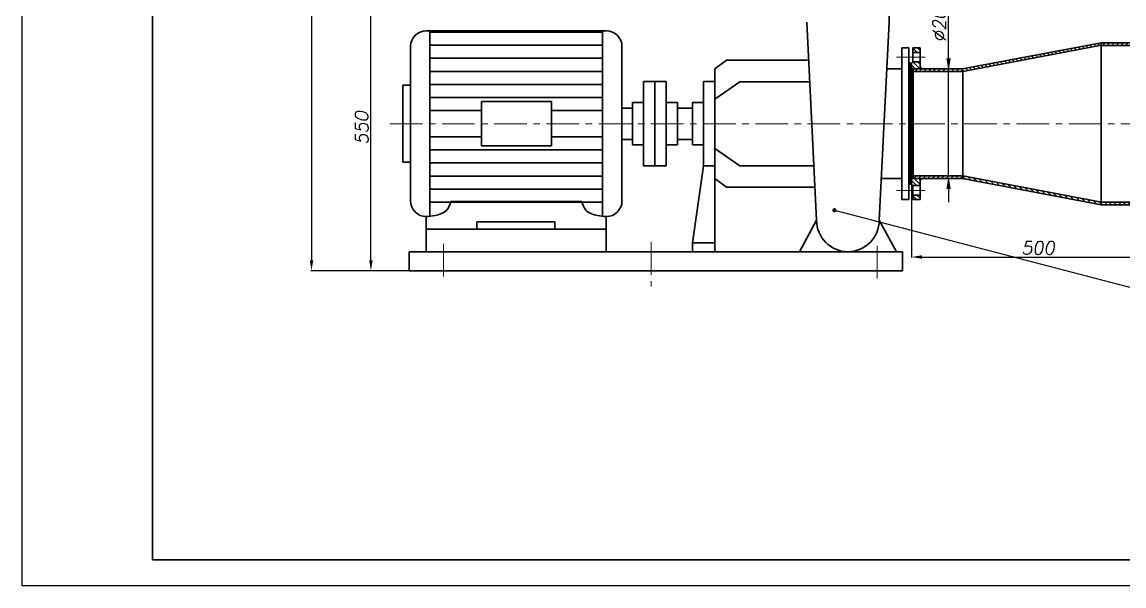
# Model space of a CAD drawing. Header units: inches. Extents: x 41 to 5981, y 0 to 8400.
# Drawn here: x 41 to 2151, y 0 to 1079 of the extents above; entities that cross this region are included whole.
import ezdxf

# ---------------------------------------------------------------- set-up
doc = ezdxf.new("R2010")
doc.units = ezdxf.units.IN
doc.header["$LTSCALE"] = 50
doc.header["$MEASUREMENT"] = 0
doc.linetypes.add('CENTER', pattern=[2, 1.25, -0.25, 0.25, -0.25])
doc.layers.get('0').update_dxf_attribs({"plot": 0})
for name, color, linetype, lineweight in [('Dam', 2, 'Continuous', 30), ('kthuoc', 3, 'Continuous', 13), ('Tam', 1, 'CENTER', 13)]:
    doc.layers.add(name, color=color, linetype=linetype, lineweight=lineweight)
doc.styles.add('chu2.5', font='txt.shx', dxfattribs={"oblique": 10, "height": 25})
doc.dimstyles.new('Copy of kichthuoc2.5', dxfattribs={"dimtxt": 25, "dimasz": 25, "dimexe": 4, "dimexo": 0, "dimgap": 5, "dimtad": 1, "dimdec": 0, "dimzin": 0, "dimdsep": 46, "dimtxsty": 'chu2.5', "dimcen": 5, "dimclrd": 256, "dimclre": 256, "dimclrt": 256, "dimadec": 0, "dimazin": 0, "dimtfac": 1, "dimtdec": 0, "dimtmove": 0, "dimatfit": 0, "dimfxl": 0, "dimtolj": 1, "dimtzin": 0, "dimarcsym": 0})
doc.dimstyles.new('kichthuoc2.5', dxfattribs={"dimtxt": 25, "dimasz": 20, "dimexe": 1, "dimexo": 0, "dimgap": 5, "dimtad": 1, "dimtoh": 1, "dimdec": 0, "dimzin": 0, "dimdsep": 46, "dimtxsty": 'chu2.5', "dimcen": 5, "dimclrd": 256, "dimclre": 256, "dimclrt": 256, "dimadec": 0, "dimazin": 0, "dimtfac": 1, "dimtdec": 0, "dimtmove": 0, "dimatfit": 0, "dimfxl": 0, "dimtolj": 1, "dimtzin": 0, "dimarcsym": 0})
pattern_1 = [(135, (-230.6606, -6.728), (-4.419417, -4.419417), [])]
pattern_2 = [(45, (-230.6606, -6.728), (-4.419417, 4.419417), [])]

# ---------------------------------------------------------------- blocks, each defined once
blk = doc.blocks.new('*D18')
at = {"layer": 'DEFPOINTS', "color": 0}
for p in [(1531.5, 7993.5), (595.6, 603.3), (745.3, 603.3)]:
    blk.add_point(p, dxfattribs=at)
at = {"layer": 'kthuoc', "lineweight": -2}
for p, q in [((1531.5, 7993.5), (594.6, 7993.5)), ((595.6, 7973.5), (595.6, 623.3)), ((745.3, 603.3), (594.6, 603.3))]:
    blk.add_line(p, q, dxfattribs=at)
at = {"layer": 'kthuoc'}
for points in [[(592.3, 7973.5), (599, 7973.5), (595.6, 7993.5)], [(592.3, 623.3), (599, 623.3), (595.6, 603.3)]]:
    blk.add_solid(points, dxfattribs=at)
at = {"layer": 'kthuoc', "insert": (578.1, 4298.4), "char_height": 25, "attachment_point": 5, "rotation": 90, "style": 'chu2.5'}
blk.add_mtext('\\A1;8600', dxfattribs=at)
blk = doc.blocks.new('*D160')
at = {"layer": 'DEFPOINTS', "color": 0}
for p in [(709.3, 1149.7), (782.3, 1149.7), (782.3, 603.3)]:
    blk.add_point(p, dxfattribs=at)
at = {"layer": 'kthuoc', "lineweight": -2}
for p, q in [((782.3, 1149.7), (708.3, 1149.7)), ((709.3, 623.3), (709.3, 1129.7)), ((782.3, 603.3), (708.3, 603.3))]:
    blk.add_line(p, q, dxfattribs=at)
at = {"layer": 'kthuoc'}
for points in [[(706, 1129.7), (712.7, 1129.7), (709.3, 1149.7)], [(706, 623.3), (712.7, 623.3), (709.3, 603.3)]]:
    blk.add_solid(points, dxfattribs=at)
at = {"layer": 'kthuoc', "insert": (691.8, 876.5), "char_height": 25, "attachment_point": 5, "rotation": 90, "style": 'chu2.5'}
blk.add_mtext('\\A1;550', dxfattribs=at)
blk = doc.blocks.new('*D158')
at = {"layer": 'DEFPOINTS', "color": 0}
for p in [(1811, 984.6), (1811, 784.6), (1815.3, 784.6)]:
    blk.add_point(p, dxfattribs=at)
at = {"layer": 'kthuoc', "lineweight": -2}
for p, q in [((1815.3, 1009.6), (1815.3, 1132.4)), ((1811, 984.6), (1819.3, 984.6)), ((1815.3, 784.6), (1815.3, 984.6)), ((1811, 784.6), (1819.3, 784.6)), ((1815.3, 759.6), (1815.3, 734.6))]:
    blk.add_line(p, q, dxfattribs=at)
at = {"layer": 'kthuoc'}
for points in [[(1811.2, 1009.6), (1819.5, 1009.6), (1815.3, 984.6)], [(1811.2, 759.6), (1819.5, 759.6), (1815.3, 784.6)]]:
    blk.add_solid(points, dxfattribs=at)
at = {"layer": 'kthuoc', "insert": (1797.8, 1083.5), "char_height": 25, "attachment_point": 5, "rotation": 90, "style": 'chu2.5'}
blk.add_mtext('\\A1;%%c200', dxfattribs=at)
blk = doc.blocks.new('*D157')
at = {"layer": 'DEFPOINTS', "color": 0}
for p in [(1744.7, 772.3), (2228.7, 698.7), (2228.7, 629.5)]:
    blk.add_point(p, dxfattribs=at)
at = {"layer": 'kthuoc', "lineweight": -2}
for p, q in [((1744.7, 772.3), (1744.7, 628.5)), ((2228.7, 698.7), (2228.7, 628.5)), ((1764.7, 629.5), (2208.7, 629.5))]:
    blk.add_line(p, q, dxfattribs=at)
at = {"layer": 'kthuoc'}
for points in [[(1764.7, 632.8), (1764.7, 626.1), (1744.7, 629.5)], [(2208.7, 632.8), (2208.7, 626.1), (2228.7, 629.5)]]:
    blk.add_solid(points, dxfattribs=at)
at = {"layer": 'kthuoc', "insert": (1986.7, 647), "char_height": 25, "attachment_point": 5, "style": 'chu2.5'}
blk.add_mtext('\\A1;500', dxfattribs=at)

msp = doc.modelspace()

# ---------------------------------------------------------------- hatches: boundary and pattern name
at = {"layer": 'kthuoc'}
h = msp.add_hatch(dxfattribs=at)
h.set_pattern_fill('ANSI31', color=256, scale=50, angle=90, style=0)
h.set_pattern_definition(pattern_1)
h.paths.add_polyline_path([(1842.1, 989.6), (1842.6, 984.6), (2107.6, 1034.5), (2107.6, 1039.6)])
h.paths.add_polyline_path([(1842.6, 784.6), (1842.1, 779.6), (2107.6, 729.6), (2107.6, 734.7)])
h = msp.add_hatch(dxfattribs=at)
h.set_pattern_fill('ANSI31', color=256, scale=50, style=0)
h.set_pattern_definition(pattern_2)
h.paths.add_polyline_path([(2224.7, 1039.6), (2107.6, 1039.6), (2107.6, 1034.6), (2224.7, 1034.6)])
h.paths.add_polyline_path([(2224.7, 734.6), (2107.6, 734.6), (2107.6, 729.6), (2224.7, 729.6)])
h = msp.add_hatch(dxfattribs=at)
h.set_pattern_fill('ANSI31', color=256, scale=50, angle=90, style=0)
h.set_pattern_definition(pattern_1)
h.paths.add_polyline_path([(1747.2, 1021.1), (1747.2, 1029.6), (1760.7, 1029.6), (1760.7, 1021.1)])
h.paths.add_polyline_path([(1744.7, 1000.6), (1747.2, 1003.1), (1760.7, 1003.1), (1760.7, 989.6), (1744.7, 989.6)])
for points in [[(1760.7, 993.6), (1764.7, 989.6), (1760.7, 989.6)], [(1744.7, 989.6), (1747.7, 989.6), (1747.7, 984.6)], [(1744.7, 779.6), (1747.7, 779.6), (1747.7, 784.6)], [(1760.7, 775.6), (1764.7, 779.6), (1760.7, 779.6)]]:
    msp.add_hatch(color=256, dxfattribs=at).paths.add_polyline_path(points)
h = msp.add_hatch(dxfattribs=at)
h.set_pattern_fill('ANSI31', color=256, scale=50, style=0)
h.set_pattern_definition(pattern_2)
h.paths.add_polyline_path([(1842.1, 989.6), (1747.7, 989.6), (1747.7, 984.6), (1842.6, 984.6)])
h.paths.add_polyline_path([(1842.6, 784.6), (1747.7, 784.6), (1747.7, 779.6), (1842.1, 779.6)])
h = msp.add_hatch(dxfattribs=at)
h.set_pattern_fill('ANSI31', color=256, scale=50, angle=90, style=0)
h.set_pattern_definition(pattern_1)
h.paths.add_polyline_path([(1760.7, 748.1), (1760.7, 739.6), (1747.2, 739.6), (1747.2, 748.1)])
h.paths.add_polyline_path([(1744.7, 779.6), (1760.7, 779.6), (1760.7, 766.1), (1747.2, 766.1), (1744.7, 768.6)])

# ---------------------------------------------------------------- linework, layer by layer
msp.add_lwpolyline([(41.4, 0), (41.4, 8400), (5981.4, 8400), (5981.4, 0), (41.4, 0)], close=True)
at = {"layer": 'Dam'}
for p, q in [((291.4, 50), (291.4, 8350)), ((1701.7, 1132.7), (1701.7, 1079.2)), ((1562.7, 699.7), (1543.7, 1079.2)), ((1682.7, 699.7), (1701.7, 1079.2)), ((1160.1, 1062.4), (815.2, 1062.4)), ((822.3, 1062.4), (822.3, 884.6)), ((822.3, 1059.8), (1152.9, 1059.8)), ((1152.9, 1062.4), (1152.9, 884.6)), ((822.3, 1034.8), (1152.9, 1034.8)), ((1842.1, 989.6), (2107.6, 1039.6)), ((1842.6, 984.6), (2108.5, 1034.7)), ((2356, 1039.6), (2107.6, 1039.6)), ((2107.6, 1039.6), (2107.6, 729.6)), ((2107.6, 1034.6), (2224.7, 1034.6)), ((785.2, 1032.4), (785.2, 884.6)), ((1190.1, 1032.4), (1190.1, 884.6)), ((1725.7, 1029.6), (1725.7, 779.6)), ((1725.7, 1029.6), (1739.2, 1029.6)), ((1739.2, 1029.6), (1739.2, 884.6)), ((1760.7, 1029.6), (1747.2, 1029.6)), ((1747.2, 1029.6), (1747.2, 1003.1)), ((1760.7, 1021.1), (1747.2, 1021.1)), ((1760.7, 1029.6), (1760.7, 989.6)), ((822.3, 1009.8), (1152.9, 1009.8)), ((1390.4, 1006.2), (1368, 989.6)), ((1390.4, 1006.2), (1545.3, 1006.2)), ((1739.2, 1003.1), (1741.7, 1000.6)), ((1741.7, 1000.6), (1741.7, 884.6)), ((1741.7, 1000.6), (1744.7, 1000.6)), ((1747.2, 1003.1), (1744.7, 1000.6)), ((1744.7, 1000.6), (1744.7, 884.6)), ((1760.7, 1003.1), (1747.2, 1003.1)), ((1760.7, 993.1), (1764.7, 989.6)), ((822.3, 984.7), (1152.9, 984.7)), ((1368, 779.6), (1368, 989.6)), ((1725.7, 989.6), (1697.2, 989.6)), ((1744.7, 989.6), (1747.7, 984.6)), ((1790.8, 989.6), (1744.7, 989.6)), ((1842.1, 989.6), (1744.7, 989.6)), ((1747.7, 989.6), (1747.7, 884.6)), ((1842.6, 984.6), (1747.7, 984.6)), ((1842.6, 984.6), (1842.1, 989.6)), ((1842.6, 984.6), (1842.6, 884.6)), ((785.2, 958.5), (770.3, 958.5)), ((770.3, 958.5), (770.3, 884.6)), ((822.3, 959.7), (1152.9, 959.7)), ((1253.2, 965.2), (1231.4, 965.2)), ((1231.4, 965.2), (1231.4, 884.6)), ((1253.2, 965.2), (1274.9, 965.2)), ((1253.2, 804.1), (1253.2, 965.2)), ((1274.9, 965.2), (1274.9, 884.6)), ((1368, 965.2), (1346.3, 965.2)), ((1346.3, 965.2), (1346.3, 884.6)), ((1368, 931.9), (1416, 965)), ((1416, 965), (1549.4, 965)), ((822.3, 934.7), (1152.9, 934.7)), ((822.3, 909.7), (921.4, 909.7)), ((921.4, 884.6), (921.4, 926.9)), ((921.4, 926.9), (1055.4, 926.9)), ((1055.4, 926.9), (1055.4, 884.6)), ((1055.4, 909.7), (1152.9, 909.7)), ((1210.1, 914.6), (1190.1, 914.6)), ((1231.4, 924.9), (1210.1, 924.9)), ((1210.1, 924.9), (1210.1, 884.6)), ((1274.9, 924.9), (1296.2, 924.9)), ((1296.2, 924.9), (1296.2, 884.6)), ((1324.9, 914.6), (1296.2, 914.6)), ((1346.3, 924.9), (1324.9, 924.9)), ((1324.9, 924.9), (1324.9, 884.6)), ((770.3, 810.7), (770.3, 884.6)), ((785.2, 736.9), (785.2, 884.6)), ((822.3, 706.9), (822.3, 884.6)), ((921.4, 884.6), (921.4, 842.4)), ((1055.4, 842.4), (1055.4, 884.6)), ((1152.9, 706.9), (1152.9, 884.6)), ((1190.1, 736.9), (1190.1, 884.6)), ((1210.1, 844.3), (1210.1, 884.6)), ((1231.4, 804.1), (1231.4, 884.6)), ((1274.9, 804.1), (1274.9, 884.6)), ((1296.2, 844.3), (1296.2, 884.6)), ((1324.9, 844.3), (1324.9, 884.6)), ((1346.3, 804.1), (1346.3, 884.6)), ((1739.2, 739.6), (1739.2, 884.6)), ((1741.7, 768.6), (1741.7, 884.6)), ((1744.7, 768.6), (1744.7, 884.6)), ((1747.7, 779.6), (1747.7, 884.6)), ((1842.6, 784.6), (1842.6, 884.6)), ((1842.6, 884.6), (1842.6, 857.8)), ((822.3, 859.6), (921.4, 859.6)), ((1055.4, 859.6), (1152.9, 859.6)), ((1210.1, 854.6), (1190.1, 854.6)), ((1231.4, 844.3), (1210.1, 844.3)), ((1274.9, 844.3), (1296.2, 844.3)), ((1324.9, 854.6), (1296.2, 854.6)), ((1346.3, 844.3), (1324.9, 844.3)), ((822.3, 834.6), (1152.9, 834.6)), ((921.4, 842.4), (1055.4, 842.4)), ((1368, 837.4), (1416, 804.3)), ((785.2, 810.7), (770.3, 810.7)), ((822.3, 809.5), (1152.9, 809.5)), ((1253.2, 804.1), (1231.4, 804.1)), ((1253.2, 804.1), (1274.9, 804.1)), ((1324.8, 656.9), (1346.3, 804.1)), ((1368, 804.1), (1346.3, 804.1)), ((1416, 804.3), (1557.5, 804.3)), ((822.3, 784.5), (1152.9, 784.5)), ((1744.7, 779.6), (1747.7, 784.6)), ((1842.6, 784.6), (1747.7, 784.6)), ((1842.1, 779.6), (1842.6, 784.6)), ((1842.6, 784.6), (2108.5, 734.5)), ((1390.4, 763), (1368, 779.6)), ((1368, 779.6), (1368, 639.7)), ((1390.4, 763), (1559.1, 763)), ((1686.3, 779.6), (1725.7, 779.6)), ((1686.7, 779.6), (1725.7, 779.6)), ((1725.7, 739.6), (1725.7, 779.6)), ((1739.2, 766.1), (1741.7, 768.6)), ((1741.7, 768.6), (1744.7, 768.6)), ((1800.2, 779.6), (1744.7, 779.6)), ((1744.7, 779.6), (1842.1, 779.6)), ((1747.2, 766.1), (1744.7, 768.6)), ((1747.2, 739.6), (1747.2, 766.1)), ((1760.7, 766.1), (1747.2, 766.1)), ((1760.7, 776.1), (1764.7, 779.6)), ((1760.7, 739.6), (1760.7, 779.6)), ((1842.1, 779.6), (2107.6, 729.6)), ((822.3, 759.5), (1152.9, 759.5)), ((1725.7, 739.6), (1739.2, 739.6)), ((1760.7, 748.1), (1747.2, 748.1)), ((1760.7, 739.6), (1747.2, 739.6)), ((822.3, 734.5), (1152.9, 734.5)), ((862.4, 735.5), (1112.9, 735.5)), ((2224.7, 734.6), (2107.6, 734.6)), ((2417.7, 729.6), (2107.6, 729.6)), ((815.2, 706.9), (815.2, 639.7)), ((912.2, 682.7), (912.2, 696.7)), ((912.2, 696.7), (1061.6, 696.7)), ((1061.6, 696.7), (1061.6, 682.7)), ((1160.1, 706.9), (1160.1, 639.7)), ((1529.9, 639.7), (1562.7, 699.7)), ((1715.5, 639.7), (1682.7, 699.7)), ((815.2, 682.7), (1160.1, 682.7)), ((1324.8, 639.7), (1324.8, 656.9)), ((1324.8, 656.9), (1368, 656.9)), ((1622.7, 639.7), (782.3, 639.7)), ((782.3, 639.7), (782.3, 603.3)), ((1622.7, 639.7), (1727.3, 639.7)), ((1727.3, 639.7), (1727.3, 603.3)), ((1622.7, 603.3), (782.3, 603.3)), ((1622.7, 603.3), (1727.3, 603.3)), ((291.4, 50), (4531.4, 50))]:
    msp.add_line(p, q, dxfattribs=at)
for centre, radius, start, end in [((815.2, 1032.4), 30, 90, 180), ((1160.1, 1032.4), 30, 0, 90), ((815.2, 736.9), 30, 180, 270), ((1160.1, 736.9), 30, 270, 0), ((1622.7, 699.7), 60, 180, 0)]:
    msp.add_arc(centre, radius, start, end, dxfattribs=at)
for points in [[(862.4, 735.5), (854.5, 719.4), (832.1, 709), (815.2, 706.9)], [(1112.9, 735.5), (1120.7, 719.4), (1143.1, 709), (1160.1, 706.9)]]:
    msp.add_spline(points, degree=3, dxfattribs=at)
at = {"layer": 'Tam'}
for p, q in [((1716, 1012.1), (1750.7, 1012.1)), ((1770.5, 1012.1), (1735.8, 1012.1)), ((745.5, 884.6), (2345.8, 884.6)), ((1716, 757.1), (1750.7, 757.1)), ((1770.5, 757.1), (1735.8, 757.1)), ((848.4, 654.9), (848.4, 587)), ((1245.8, 658), (1245.8, 573.1)), ((1678.8, 651.1), (1678.8, 586.9))]:
    msp.add_line(p, q, dxfattribs=at)

# ---------------------------------------------------------------- dimensions: what is measured, and where the dimension line sits
at = {"layer": 'kthuoc'}
for base, p1, p2, text, picture, middle in [((595.6, 603.3), (1531.5, 7993.5), (745.3, 603.3), '8600', '*D18', (578.1, 4298.4)), ((709.3, 1149.7), (782.3, 603.3), (782.3, 1149.7), '550', '*D160', (691.8, 876.5))]:
    dim = msp.add_linear_dim(base=base, p1=p1, p2=p2, angle=90, text=text, dimstyle='kichthuoc2.5', dxfattribs=at)
    dim.commit()
    dim.dimension.update_dxf_attribs({"geometry": picture, "text_midpoint": middle})
dim = msp.add_linear_dim(base=(1815.3, 784.6), p1=(1811, 984.6), p2=(1811, 784.6), angle=90, text='%%c<>', dimstyle='Copy of kichthuoc2.5', dxfattribs=at)
dim.commit()
dim.dimension.update_dxf_attribs({"geometry": '*D158', "text_midpoint": (1815.3, 1083.5), "dimtype": 160})
dim = msp.add_linear_dim(base=(2228.7, 629.5), p1=(1744.7, 772.3), p2=(2228.7, 698.7), text='500', dimstyle='kichthuoc2.5', dxfattribs=at)
dim.commit()
dim.dimension.update_dxf_attribs({"geometry": '*D157', "text_midpoint": (1986.7, 647)})

# ---------------------------------------------------------------- leaders
msp.add_leader([(1596.8, 719.1), (3049, 340.6)], dimstyle='kichthuoc2.5', override={"dimasz": 8, "dimtad": 0, "dimldrblk": 'Dot'}, dxfattribs=at)

doc.saveas('drawing.dxf')
